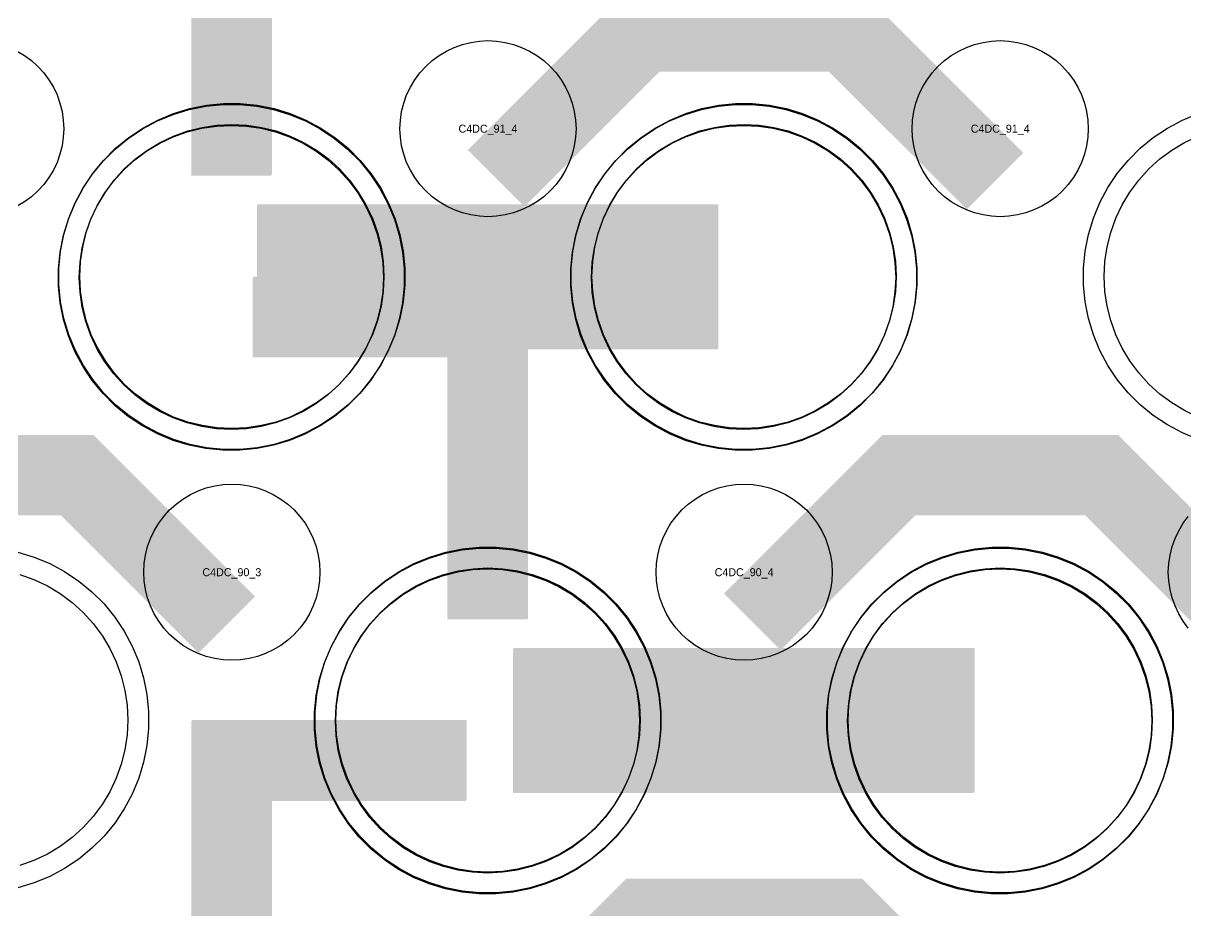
# Model space of a CAD drawing. Extents: x -11880 to 11880, y -14992 to 14992.
# Drawn here: x -10865.2 to -10502.1, y -2428.4 to -2151.1 of the extents above; entities that cross this region are included whole.
import ezdxf
from ezdxf.enums import TextEntityAlignment as Align

# ---------------------------------------------------------------- set-up
doc = ezdxf.new("R2010")
doc.units = 0
doc.header["$MEASUREMENT"] = 0
for name, color, linetype in [('GDS_775_DT_237', 138, 'CONTINUOUS'), ('RDL1_FS', 34, 'CONTINUOUS'), ('RDL_BS', 160, 'CONTINUOUS')]:
    doc.layers.add(name, color=color, linetype=linetype)

msp = doc.modelspace()

# ---------------------------------------------------------------- linework, layer by layer
at = {"layer": 'RDL1_FS', "color": 241, "true_color": 0xf7abae}
for points in [[(-10800.149, -2278.026), (-10804.806, -2277.797), (-10809.417, -2277.113), (-10813.94, -2275.981), (-10818.33, -2274.409), (-10822.544, -2272.417), (-10826.544, -2270.019), (-10830.289, -2267.241), (-10833.743, -2264.111), (-10836.873, -2260.657), (-10839.651, -2256.912), (-10842.049, -2252.912), (-10844.041, -2248.698), (-10845.613, -2244.308), (-10846.745, -2239.785), (-10847.429, -2235.174), (-10847.658, -2230.517), (-10847.429, -2225.86), (-10846.745, -2221.249), (-10845.613, -2216.726), (-10844.041, -2212.336), (-10842.049, -2208.122), (-10839.651, -2204.122), (-10836.873, -2200.377), (-10833.743, -2196.923), (-10830.289, -2193.793), (-10826.544, -2191.015), (-10822.544, -2188.617), (-10818.33, -2186.625), (-10813.94, -2185.053), (-10809.417, -2183.921), (-10804.806, -2183.237), (-10800.149, -2183.008), (-10795.492, -2183.237), (-10790.881, -2183.921), (-10786.358, -2185.053), (-10781.968, -2186.625), (-10777.754, -2188.617), (-10773.754, -2191.015), (-10770.009, -2193.793), (-10766.555, -2196.923), (-10763.425, -2200.377), (-10760.647, -2204.122), (-10758.249, -2208.122), (-10756.257, -2212.336), (-10754.685, -2216.726), (-10753.553, -2221.249), (-10752.869, -2225.86), (-10752.64, -2230.517), (-10752.869, -2235.174), (-10753.553, -2239.785), (-10754.685, -2244.308), (-10756.257, -2248.698), (-10758.249, -2252.912), (-10760.647, -2256.912), (-10763.425, -2260.657), (-10766.555, -2264.111), (-10770.009, -2267.241), (-10773.754, -2270.019), (-10777.754, -2272.417), (-10781.968, -2274.409), (-10786.358, -2275.981), (-10790.881, -2277.113), (-10795.492, -2277.797)], [(-10640.149, -2278.026), (-10644.806, -2277.797), (-10649.417, -2277.113), (-10653.94, -2275.981), (-10658.33, -2274.409), (-10662.544, -2272.417), (-10666.544, -2270.019), (-10670.289, -2267.241), (-10673.743, -2264.111), (-10676.873, -2260.657), (-10679.651, -2256.912), (-10682.049, -2252.912), (-10684.041, -2248.698), (-10685.613, -2244.308), (-10686.745, -2239.785), (-10687.429, -2235.174), (-10687.658, -2230.517), (-10687.429, -2225.86), (-10686.745, -2221.249), (-10685.613, -2216.726), (-10684.041, -2212.336), (-10682.049, -2208.122), (-10679.651, -2204.122), (-10676.873, -2200.377), (-10673.743, -2196.923), (-10670.289, -2193.793), (-10666.544, -2191.015), (-10662.544, -2188.617), (-10658.33, -2186.625), (-10653.94, -2185.053), (-10649.417, -2183.921), (-10644.806, -2183.237), (-10640.149, -2183.008), (-10635.492, -2183.237), (-10630.881, -2183.921), (-10626.358, -2185.053), (-10621.968, -2186.625), (-10617.754, -2188.617), (-10613.754, -2191.015), (-10610.009, -2193.793), (-10606.555, -2196.923), (-10603.425, -2200.377), (-10600.647, -2204.122), (-10598.249, -2208.122), (-10596.257, -2212.336), (-10594.685, -2216.726), (-10593.553, -2221.249), (-10592.869, -2225.86), (-10592.64, -2230.517), (-10592.869, -2235.174), (-10593.553, -2239.785), (-10594.685, -2244.308), (-10596.257, -2248.698), (-10598.249, -2252.912), (-10600.647, -2256.912), (-10603.425, -2260.657), (-10606.555, -2264.111), (-10610.009, -2267.241), (-10613.754, -2270.019), (-10617.754, -2272.417), (-10621.968, -2274.409), (-10626.358, -2275.981), (-10630.881, -2277.113), (-10635.492, -2277.797)], [(-10720.149, -2416.591), (-10724.806, -2416.362), (-10729.417, -2415.678), (-10733.94, -2414.546), (-10738.33, -2412.974), (-10742.544, -2410.982), (-10746.544, -2408.584), (-10750.289, -2405.806), (-10753.743, -2402.676), (-10756.873, -2399.222), (-10759.651, -2395.477), (-10762.049, -2391.477), (-10764.041, -2387.263), (-10765.613, -2382.873), (-10766.745, -2378.35), (-10767.429, -2373.739), (-10767.658, -2369.082), (-10767.429, -2364.425), (-10766.745, -2359.814), (-10765.613, -2355.291), (-10764.041, -2350.901), (-10762.049, -2346.687), (-10759.651, -2342.687), (-10756.873, -2338.942), (-10753.743, -2335.488), (-10750.289, -2332.358), (-10746.544, -2329.58), (-10742.544, -2327.182), (-10738.33, -2325.19), (-10733.94, -2323.618), (-10729.417, -2322.486), (-10724.806, -2321.802), (-10720.149, -2321.573), (-10715.492, -2321.802), (-10710.881, -2322.486), (-10706.358, -2323.618), (-10701.968, -2325.19), (-10697.754, -2327.182), (-10693.754, -2329.58), (-10690.009, -2332.358), (-10686.555, -2335.488), (-10683.425, -2338.942), (-10680.647, -2342.687), (-10678.249, -2346.687), (-10676.257, -2350.901), (-10674.685, -2355.291), (-10673.553, -2359.814), (-10672.869, -2364.425), (-10672.64, -2369.082), (-10672.869, -2373.739), (-10673.553, -2378.35), (-10674.685, -2382.873), (-10676.257, -2387.263), (-10678.249, -2391.477), (-10680.647, -2395.477), (-10683.425, -2399.222), (-10686.555, -2402.676), (-10690.009, -2405.806), (-10693.754, -2408.584), (-10697.754, -2410.982), (-10701.968, -2412.974), (-10706.358, -2414.546), (-10710.881, -2415.678), (-10715.492, -2416.362)], [(-10560.149, -2416.591), (-10564.806, -2416.362), (-10569.417, -2415.678), (-10573.94, -2414.546), (-10578.33, -2412.974), (-10582.544, -2410.982), (-10586.544, -2408.584), (-10590.289, -2405.806), (-10593.743, -2402.676), (-10596.873, -2399.222), (-10599.651, -2395.477), (-10602.049, -2391.477), (-10604.041, -2387.263), (-10605.613, -2382.873), (-10606.745, -2378.35), (-10607.429, -2373.739), (-10607.658, -2369.082), (-10607.429, -2364.425), (-10606.745, -2359.814), (-10605.613, -2355.291), (-10604.041, -2350.901), (-10602.049, -2346.687), (-10599.651, -2342.687), (-10596.873, -2338.942), (-10593.743, -2335.488), (-10590.289, -2332.358), (-10586.544, -2329.58), (-10582.544, -2327.182), (-10578.33, -2325.19), (-10573.94, -2323.618), (-10569.417, -2322.486), (-10564.806, -2321.802), (-10560.149, -2321.573), (-10555.492, -2321.802), (-10550.881, -2322.486), (-10546.358, -2323.618), (-10541.968, -2325.19), (-10537.754, -2327.182), (-10533.754, -2329.58), (-10530.009, -2332.358), (-10526.555, -2335.488), (-10523.425, -2338.942), (-10520.647, -2342.687), (-10518.249, -2346.687), (-10516.257, -2350.901), (-10514.685, -2355.291), (-10513.553, -2359.814), (-10512.869, -2364.425), (-10512.64, -2369.082), (-10512.869, -2373.739), (-10513.553, -2378.35), (-10514.685, -2382.873), (-10516.257, -2387.263), (-10518.249, -2391.477), (-10520.647, -2395.477), (-10523.425, -2399.222), (-10526.555, -2402.676), (-10530.009, -2405.806), (-10533.754, -2408.584), (-10537.754, -2410.982), (-10541.968, -2412.974), (-10546.358, -2414.546), (-10550.881, -2415.678), (-10555.492, -2416.362)]]:
    msp.add_lwpolyline(points, close=True, dxfattribs=at)
at = {"layer": 'RDL1_FS'}
for points in [[(-10800, -2277.744), (-10804.657, -2277.515), (-10809.268, -2276.831), (-10813.791, -2275.699), (-10818.181, -2274.127), (-10822.395, -2272.135), (-10826.395, -2269.737), (-10830.14, -2266.959), (-10833.594, -2263.829), (-10836.724, -2260.375), (-10839.502, -2256.63), (-10841.9, -2252.63), (-10843.892, -2248.416), (-10845.464, -2244.026), (-10846.596, -2239.503), (-10847.28, -2234.892), (-10847.509, -2230.235), (-10847.28, -2225.578), (-10846.596, -2220.967), (-10845.464, -2216.444), (-10843.892, -2212.054), (-10841.9, -2207.84), (-10839.502, -2203.84), (-10836.724, -2200.095), (-10833.594, -2196.641), (-10830.14, -2193.511), (-10826.395, -2190.733), (-10822.395, -2188.335), (-10818.181, -2186.343), (-10813.791, -2184.771), (-10809.268, -2183.639), (-10804.657, -2182.955), (-10800, -2182.726), (-10795.343, -2182.955), (-10790.732, -2183.639), (-10786.209, -2184.771), (-10781.819, -2186.343), (-10777.605, -2188.335), (-10773.605, -2190.733), (-10769.86, -2193.511), (-10766.406, -2196.641), (-10763.276, -2200.095), (-10760.498, -2203.84), (-10758.1, -2207.84), (-10756.108, -2212.054), (-10754.536, -2216.444), (-10753.404, -2220.967), (-10752.72, -2225.578), (-10752.491, -2230.235), (-10752.72, -2234.892), (-10753.404, -2239.503), (-10754.536, -2244.026), (-10756.108, -2248.416), (-10758.1, -2252.63), (-10760.498, -2256.63), (-10763.276, -2260.375), (-10766.406, -2263.829), (-10769.86, -2266.959), (-10773.605, -2269.737), (-10777.605, -2272.135), (-10781.819, -2274.127), (-10786.209, -2275.699), (-10790.732, -2276.831), (-10795.343, -2277.515)], [(-10640, -2277.744), (-10644.657, -2277.515), (-10649.268, -2276.831), (-10653.791, -2275.699), (-10658.181, -2274.127), (-10662.395, -2272.135), (-10666.395, -2269.737), (-10670.14, -2266.959), (-10673.594, -2263.829), (-10676.724, -2260.375), (-10679.502, -2256.63), (-10681.9, -2252.63), (-10683.892, -2248.416), (-10685.464, -2244.026), (-10686.596, -2239.503), (-10687.28, -2234.892), (-10687.509, -2230.235), (-10687.28, -2225.578), (-10686.596, -2220.967), (-10685.464, -2216.444), (-10683.892, -2212.054), (-10681.9, -2207.84), (-10679.502, -2203.84), (-10676.724, -2200.095), (-10673.594, -2196.641), (-10670.14, -2193.511), (-10666.395, -2190.733), (-10662.395, -2188.335), (-10658.181, -2186.343), (-10653.791, -2184.771), (-10649.268, -2183.639), (-10644.657, -2182.955), (-10640, -2182.726), (-10635.343, -2182.955), (-10630.732, -2183.639), (-10626.209, -2184.771), (-10621.819, -2186.343), (-10617.605, -2188.335), (-10613.605, -2190.733), (-10609.86, -2193.511), (-10606.406, -2196.641), (-10603.276, -2200.095), (-10600.498, -2203.84), (-10598.1, -2207.84), (-10596.108, -2212.054), (-10594.536, -2216.444), (-10593.404, -2220.967), (-10592.72, -2225.578), (-10592.491, -2230.235), (-10592.72, -2234.892), (-10593.404, -2239.503), (-10594.536, -2244.026), (-10596.108, -2248.416), (-10598.1, -2252.63), (-10600.498, -2256.63), (-10603.276, -2260.375), (-10606.406, -2263.829), (-10609.86, -2266.959), (-10613.605, -2269.737), (-10617.605, -2272.135), (-10621.819, -2274.127), (-10626.209, -2275.699), (-10630.732, -2276.831), (-10635.343, -2277.515)], [(-10720, -2416.309), (-10724.657, -2416.08), (-10729.268, -2415.396), (-10733.791, -2414.264), (-10738.181, -2412.692), (-10742.395, -2410.7), (-10746.395, -2408.302), (-10750.14, -2405.524), (-10753.594, -2402.394), (-10756.724, -2398.94), (-10759.502, -2395.195), (-10761.9, -2391.195), (-10763.892, -2386.981), (-10765.464, -2382.591), (-10766.596, -2378.068), (-10767.28, -2373.457), (-10767.509, -2368.8), (-10767.28, -2364.143), (-10766.596, -2359.532), (-10765.464, -2355.009), (-10763.892, -2350.619), (-10761.9, -2346.405), (-10759.502, -2342.405), (-10756.724, -2338.66), (-10753.594, -2335.206), (-10750.14, -2332.076), (-10746.395, -2329.298), (-10742.395, -2326.9), (-10738.181, -2324.908), (-10733.791, -2323.336), (-10729.268, -2322.204), (-10724.657, -2321.52), (-10720, -2321.291), (-10715.343, -2321.52), (-10710.732, -2322.204), (-10706.209, -2323.336), (-10701.819, -2324.908), (-10697.605, -2326.9), (-10693.605, -2329.298), (-10689.86, -2332.076), (-10686.406, -2335.206), (-10683.276, -2338.66), (-10680.498, -2342.405), (-10678.1, -2346.405), (-10676.108, -2350.619), (-10674.536, -2355.009), (-10673.404, -2359.532), (-10672.72, -2364.143), (-10672.491, -2368.8), (-10672.72, -2373.457), (-10673.404, -2378.068), (-10674.536, -2382.591), (-10676.108, -2386.981), (-10678.1, -2391.195), (-10680.498, -2395.195), (-10683.276, -2398.94), (-10686.406, -2402.394), (-10689.86, -2405.524), (-10693.605, -2408.302), (-10697.605, -2410.7), (-10701.819, -2412.692), (-10706.209, -2414.264), (-10710.732, -2415.396), (-10715.343, -2416.08)], [(-10560, -2416.309), (-10564.657, -2416.08), (-10569.268, -2415.396), (-10573.791, -2414.264), (-10578.181, -2412.692), (-10582.395, -2410.7), (-10586.395, -2408.302), (-10590.14, -2405.524), (-10593.594, -2402.394), (-10596.724, -2398.94), (-10599.502, -2395.195), (-10601.9, -2391.195), (-10603.892, -2386.981), (-10605.464, -2382.591), (-10606.596, -2378.068), (-10607.28, -2373.457), (-10607.509, -2368.8), (-10607.28, -2364.143), (-10606.596, -2359.532), (-10605.464, -2355.009), (-10603.892, -2350.619), (-10601.9, -2346.405), (-10599.502, -2342.405), (-10596.724, -2338.66), (-10593.594, -2335.206), (-10590.14, -2332.076), (-10586.395, -2329.298), (-10582.395, -2326.9), (-10578.181, -2324.908), (-10573.791, -2323.336), (-10569.268, -2322.204), (-10564.657, -2321.52), (-10560, -2321.291), (-10555.343, -2321.52), (-10550.732, -2322.204), (-10546.209, -2323.336), (-10541.819, -2324.908), (-10537.605, -2326.9), (-10533.605, -2329.298), (-10529.86, -2332.076), (-10526.406, -2335.206), (-10523.276, -2338.66), (-10520.498, -2342.405), (-10518.1, -2346.405), (-10516.108, -2350.619), (-10514.536, -2355.009), (-10513.404, -2359.532), (-10512.72, -2364.143), (-10512.491, -2368.8), (-10512.72, -2373.457), (-10513.404, -2378.068), (-10514.536, -2382.591), (-10516.108, -2386.981), (-10518.1, -2391.195), (-10520.498, -2395.195), (-10523.276, -2398.94), (-10526.406, -2402.394), (-10529.86, -2405.524), (-10533.605, -2408.302), (-10537.605, -2410.7), (-10541.819, -2412.692), (-10546.209, -2414.264), (-10550.732, -2415.396), (-10555.343, -2416.08)]]:
    msp.add_lwpolyline(points, close=True, dxfattribs=at)
for points in [[(-10498.181, -2274.127), (-10502.395, -2272.135), (-10506.395, -2269.737), (-10510.14, -2266.959), (-10513.594, -2263.829), (-10516.724, -2260.375), (-10519.502, -2256.63), (-10521.9, -2252.63), (-10523.892, -2248.416), (-10525.464, -2244.026), (-10526.596, -2239.503), (-10527.28, -2234.892), (-10527.509, -2230.235), (-10527.28, -2225.578), (-10526.596, -2220.967), (-10525.464, -2216.444), (-10523.892, -2212.054), (-10521.9, -2207.84), (-10519.502, -2203.84), (-10516.724, -2200.095), (-10513.594, -2196.641), (-10510.14, -2193.511), (-10506.395, -2190.733), (-10502.395, -2188.335), (-10498.181, -2186.343)], [(-10866.209, -2323.336), (-10861.819, -2324.908), (-10857.605, -2326.9), (-10853.605, -2329.298), (-10849.86, -2332.076), (-10846.406, -2335.206), (-10843.276, -2338.66), (-10840.498, -2342.405), (-10838.1, -2346.405), (-10836.108, -2350.619), (-10834.536, -2355.009), (-10833.404, -2359.532), (-10832.72, -2364.143), (-10832.491, -2368.8), (-10832.72, -2373.457), (-10833.404, -2378.068), (-10834.536, -2382.591), (-10836.108, -2386.981), (-10838.1, -2391.195), (-10840.498, -2395.195), (-10843.276, -2398.94), (-10846.406, -2402.394), (-10849.86, -2405.524), (-10853.605, -2408.302), (-10857.605, -2410.7), (-10861.819, -2412.692), (-10866.209, -2414.264)]]:
    msp.add_lwpolyline(points, dxfattribs=at)
at = {"layer": 'RDL1_FS', "color": 241, "true_color": 0xf7abae}
for points in [[(-10792.147, -2230.517, 45, 45, 0), (-10720.147, -2230.517, 45, 45, 0)], [(-10720.147, -2230.517, 45, 45, 0), (-10648.147, -2230.517, 45, 45, 0)], [(-10712.147, -2369.082, 45, 45, 0), (-10640.147, -2369.082, 45, 45, 0)], [(-10640.147, -2369.082, 45, 45, 0), (-10568.147, -2369.082, 45, 45, 0)]]:
    msp.add_lwpolyline(points, format="xyseb", dxfattribs=at)
at = {"layer": 'RDL1_FS'}
for points in [[(-10791.998, -2230.235, 45, 45, 0), (-10719.998, -2230.235, 45, 45, 0)], [(-10719.998, -2230.235, 45, 45, 0), (-10647.998, -2230.235, 45, 45, 0)], [(-10711.998, -2368.8, 45, 45, 0), (-10639.998, -2368.8, 45, 45, 0)], [(-10639.998, -2368.8, 45, 45, 0), (-10567.998, -2368.8, 45, 45, 0)]]:
    msp.add_lwpolyline(points, format="xyseb", dxfattribs=at)
at = {"layer": 'RDL_BS', "color": 241, "true_color": 0xf7abae}
for points in [[(-10800.149, -2198.729, 25, 25, 0), (-10800.149, -2091.952, 25, 25, 0)], [(-10800.149, -2198.729, 25, 25, 0), (-10800.149, -2091.952, 25, 25, 0)], [(-10720.149, -2337.294, 25, 25, 0), (-10720.149, -2230.517, 25, 25, 0)], [(-10720.149, -2337.294, 25, 25, 0), (-10720.149, -2230.517, 25, 25, 0)], [(-10707.649, -2243.017, 25, 25, 0), (-10793.482, -2243.017, 25, 25, 0)], [(-10707.649, -2243.017, 25, 25, 0), (-10772.316, -2243.017, 25, 25, 0)], [(-10800.149, -2475.859, 25, 25, 0), (-10800.149, -2369.082, 25, 25, 0)], [(-10800.149, -2475.859, 25, 25, 0), (-10800.149, -2369.082, 25, 25, 0)], [(-10812.649, -2381.582, 25, 25, 0), (-10747.982, -2381.582, 25, 25, 0)], [(-10812.649, -2381.582, 25, 25, 0), (-10726.816, -2381.582, 25, 25, 0)]]:
    msp.add_lwpolyline(points, format="xyseb", dxfattribs=at)
at = {"layer": 'RDL_BS'}
for points in [[(-10800, -2198.447, 25, 25, 0), (-10800, -2091.67, 25, 25, 0)], [(-10800, -2198.447, 25, 25, 0), (-10800, -2091.67, 25, 25, 0)], [(-10717.438, -2199.549, 25, 25, 0), (-10671.623, -2153.734, 25, 25, 0), (-10638.07, -2153.734, 25, 25, 0)], [(-10561.599, -2200.448, 25, 25, 0), (-10608.313, -2153.734, 25, 25, 0), (-10638.071, -2153.734, 25, 25, 0)], [(-10720, -2337.012, 25, 25, 0), (-10720, -2230.235, 25, 25, 0)], [(-10720, -2337.012, 25, 25, 0), (-10720, -2230.235, 25, 25, 0)], [(-10707.5, -2242.735, 25, 25, 0), (-10793.333, -2242.735, 25, 25, 0)], [(-10707.5, -2242.735, 25, 25, 0), (-10772.167, -2242.735, 25, 25, 0)], [(-10801.599, -2339.013, 25, 25, 0), (-10848.313, -2292.299, 25, 25, 0), (-10878.071, -2292.299, 25, 25, 0)], [(-10637.438, -2338.114, 25, 25, 0), (-10591.623, -2292.299, 25, 25, 0), (-10558.07, -2292.299, 25, 25, 0)], [(-10481.599, -2339.013, 25, 25, 0), (-10528.313, -2292.299, 25, 25, 0), (-10558.071, -2292.299, 25, 25, 0)], [(-10800, -2475.577, 25, 25, 0), (-10800, -2368.8, 25, 25, 0)], [(-10800, -2475.577, 25, 25, 0), (-10800, -2368.8, 25, 25, 0)], [(-10812.5, -2381.3, 25, 25, 0), (-10747.833, -2381.3, 25, 25, 0)], [(-10812.5, -2381.3, 25, 25, 0), (-10726.667, -2381.3, 25, 25, 0)], [(-10717.438, -2476.674, 25, 25, 0), (-10671.623, -2430.859, 25, 25, 0), (-10638.07, -2430.859, 25, 25, 0)], [(-10561.599, -2477.573, 25, 25, 0), (-10608.313, -2430.859, 25, 25, 0), (-10638.071, -2430.859, 25, 25, 0)]]:
    msp.add_lwpolyline(points, format="xyseb", dxfattribs=at)
for points in [[(-10720, -2211.541), (-10722.693, -2211.409), (-10725.365, -2211.013), (-10727.984, -2210.356), (-10730.519, -2209.449), (-10732.956, -2208.297), (-10735.28, -2206.904), (-10737.443, -2205.301), (-10739.442, -2203.489), (-10741.254, -2201.49), (-10742.857, -2199.327), (-10744.25, -2197.003), (-10745.402, -2194.566), (-10746.309, -2192.031), (-10746.966, -2189.412), (-10747.362, -2186.74), (-10747.494, -2184.047), (-10747.362, -2181.354), (-10746.966, -2178.682), (-10746.309, -2176.063), (-10745.402, -2173.528), (-10744.25, -2171.091), (-10742.857, -2168.767), (-10741.254, -2166.604), (-10739.442, -2164.605), (-10737.443, -2162.793), (-10735.28, -2161.19), (-10732.956, -2159.797), (-10730.519, -2158.645), (-10727.984, -2157.738), (-10725.365, -2157.081), (-10722.693, -2156.685), (-10720, -2156.553), (-10717.307, -2156.685), (-10714.635, -2157.081), (-10712.016, -2157.738), (-10709.481, -2158.645), (-10707.044, -2159.797), (-10704.72, -2161.19), (-10702.557, -2162.793), (-10700.558, -2164.605), (-10698.746, -2166.604), (-10697.143, -2168.767), (-10695.75, -2171.091), (-10694.598, -2173.528), (-10693.691, -2176.063), (-10693.034, -2178.682), (-10692.638, -2181.354), (-10692.506, -2184.047), (-10692.638, -2186.74), (-10693.034, -2189.412), (-10693.691, -2192.031), (-10694.598, -2194.566), (-10695.75, -2197.003), (-10697.143, -2199.327), (-10698.746, -2201.49), (-10700.558, -2203.489), (-10702.557, -2205.301), (-10704.72, -2206.904), (-10707.044, -2208.297), (-10709.481, -2209.449), (-10712.016, -2210.356), (-10714.635, -2211.013), (-10717.307, -2211.409)], [(-10560, -2211.541), (-10562.693, -2211.409), (-10565.365, -2211.013), (-10567.984, -2210.356), (-10570.519, -2209.449), (-10572.956, -2208.297), (-10575.28, -2206.904), (-10577.443, -2205.301), (-10579.442, -2203.489), (-10581.254, -2201.49), (-10582.857, -2199.327), (-10584.25, -2197.003), (-10585.402, -2194.566), (-10586.309, -2192.031), (-10586.966, -2189.412), (-10587.362, -2186.74), (-10587.494, -2184.047), (-10587.362, -2181.354), (-10586.966, -2178.682), (-10586.309, -2176.063), (-10585.402, -2173.528), (-10584.25, -2171.091), (-10582.857, -2168.767), (-10581.254, -2166.604), (-10579.442, -2164.605), (-10577.443, -2162.793), (-10575.28, -2161.19), (-10572.956, -2159.797), (-10570.519, -2158.645), (-10567.984, -2157.738), (-10565.365, -2157.081), (-10562.693, -2156.685), (-10560, -2156.553), (-10557.307, -2156.685), (-10554.635, -2157.081), (-10552.016, -2157.738), (-10549.481, -2158.645), (-10547.044, -2159.797), (-10544.72, -2161.19), (-10542.557, -2162.793), (-10540.558, -2164.605), (-10538.746, -2166.604), (-10537.143, -2168.767), (-10535.75, -2171.091), (-10534.598, -2173.528), (-10533.691, -2176.063), (-10533.034, -2178.682), (-10532.638, -2181.354), (-10532.506, -2184.047), (-10532.638, -2186.74), (-10533.034, -2189.412), (-10533.691, -2192.031), (-10534.598, -2194.566), (-10535.75, -2197.003), (-10537.143, -2199.327), (-10538.746, -2201.49), (-10540.558, -2203.489), (-10542.557, -2205.301), (-10544.72, -2206.904), (-10547.044, -2208.297), (-10549.481, -2209.449), (-10552.016, -2210.356), (-10554.635, -2211.013), (-10557.307, -2211.409)], [(-10802.644, -2284.235), (-10807.938, -2283.718), (-10813.165, -2282.672), (-10818.205, -2281.141), (-10823.115, -2279.11), (-10827.777, -2276.618), (-10832.191, -2273.671), (-10836.292, -2270.309), (-10840.074, -2266.527), (-10843.436, -2262.426), (-10846.383, -2258.012), (-10848.875, -2253.35), (-10850.906, -2248.44), (-10852.437, -2243.4), (-10853.483, -2238.173), (-10854, -2232.879), (-10854, -2227.591), (-10853.483, -2222.297), (-10852.437, -2217.07), (-10850.906, -2212.03), (-10848.875, -2207.12), (-10846.383, -2202.458), (-10843.436, -2198.044), (-10840.074, -2193.943), (-10836.292, -2190.161), (-10832.191, -2186.799), (-10827.777, -2183.852), (-10823.115, -2181.36), (-10818.205, -2179.329), (-10813.165, -2177.798), (-10807.938, -2176.752), (-10802.644, -2176.235), (-10797.356, -2176.235), (-10792.062, -2176.752), (-10786.835, -2177.798), (-10781.795, -2179.329), (-10776.885, -2181.36), (-10772.223, -2183.852), (-10767.809, -2186.799), (-10763.708, -2190.161), (-10759.926, -2193.943), (-10756.564, -2198.044), (-10753.617, -2202.458), (-10751.125, -2207.12), (-10749.094, -2212.03), (-10747.563, -2217.07), (-10746.517, -2222.297), (-10746, -2227.591), (-10746, -2232.879), (-10746.517, -2238.173), (-10747.563, -2243.4), (-10749.094, -2248.44), (-10751.125, -2253.35), (-10753.617, -2258.012), (-10756.564, -2262.426), (-10759.926, -2266.527), (-10763.708, -2270.309), (-10767.809, -2273.671), (-10772.223, -2276.618), (-10776.885, -2279.11), (-10781.795, -2281.141), (-10786.835, -2282.672), (-10792.062, -2283.718), (-10797.356, -2284.235)], [(-10642.644, -2284.235), (-10647.938, -2283.718), (-10653.165, -2282.672), (-10658.205, -2281.141), (-10663.115, -2279.11), (-10667.777, -2276.618), (-10672.191, -2273.671), (-10676.292, -2270.309), (-10680.074, -2266.527), (-10683.436, -2262.426), (-10686.383, -2258.012), (-10688.875, -2253.35), (-10690.906, -2248.44), (-10692.437, -2243.4), (-10693.483, -2238.173), (-10694, -2232.879), (-10694, -2227.591), (-10693.483, -2222.297), (-10692.437, -2217.07), (-10690.906, -2212.03), (-10688.875, -2207.12), (-10686.383, -2202.458), (-10683.436, -2198.044), (-10680.074, -2193.943), (-10676.292, -2190.161), (-10672.191, -2186.799), (-10667.777, -2183.852), (-10663.115, -2181.36), (-10658.205, -2179.329), (-10653.165, -2177.798), (-10647.938, -2176.752), (-10642.644, -2176.235), (-10637.356, -2176.235), (-10632.062, -2176.752), (-10626.835, -2177.798), (-10621.795, -2179.329), (-10616.885, -2181.36), (-10612.223, -2183.852), (-10607.809, -2186.799), (-10603.708, -2190.161), (-10599.926, -2193.943), (-10596.564, -2198.044), (-10593.617, -2202.458), (-10591.125, -2207.12), (-10589.094, -2212.03), (-10587.563, -2217.07), (-10586.517, -2222.297), (-10586, -2227.591), (-10586, -2232.879), (-10586.517, -2238.173), (-10587.563, -2243.4), (-10589.094, -2248.44), (-10591.125, -2253.35), (-10593.617, -2258.012), (-10596.564, -2262.426), (-10599.926, -2266.527), (-10603.708, -2270.309), (-10607.809, -2273.671), (-10612.223, -2276.618), (-10616.885, -2279.11), (-10621.795, -2281.141), (-10626.835, -2282.672), (-10632.062, -2283.718), (-10637.356, -2284.235)], [(-10800, -2350.106), (-10802.693, -2349.974), (-10805.365, -2349.578), (-10807.984, -2348.921), (-10810.519, -2348.014), (-10812.956, -2346.862), (-10815.28, -2345.469), (-10817.443, -2343.866), (-10819.442, -2342.054), (-10821.254, -2340.055), (-10822.857, -2337.892), (-10824.25, -2335.568), (-10825.402, -2333.131), (-10826.309, -2330.596), (-10826.966, -2327.977), (-10827.362, -2325.305), (-10827.494, -2322.612), (-10827.362, -2319.919), (-10826.966, -2317.247), (-10826.309, -2314.628), (-10825.402, -2312.093), (-10824.25, -2309.656), (-10822.857, -2307.332), (-10821.254, -2305.169), (-10819.442, -2303.17), (-10817.443, -2301.358), (-10815.28, -2299.755), (-10812.956, -2298.362), (-10810.519, -2297.21), (-10807.984, -2296.303), (-10805.365, -2295.646), (-10802.693, -2295.25), (-10800, -2295.118), (-10797.307, -2295.25), (-10794.635, -2295.646), (-10792.016, -2296.303), (-10789.481, -2297.21), (-10787.044, -2298.362), (-10784.72, -2299.755), (-10782.557, -2301.358), (-10780.558, -2303.17), (-10778.746, -2305.169), (-10777.143, -2307.332), (-10775.75, -2309.656), (-10774.598, -2312.093), (-10773.691, -2314.628), (-10773.034, -2317.247), (-10772.638, -2319.919), (-10772.506, -2322.612), (-10772.638, -2325.305), (-10773.034, -2327.977), (-10773.691, -2330.596), (-10774.598, -2333.131), (-10775.75, -2335.568), (-10777.143, -2337.892), (-10778.746, -2340.055), (-10780.558, -2342.054), (-10782.557, -2343.866), (-10784.72, -2345.469), (-10787.044, -2346.862), (-10789.481, -2348.014), (-10792.016, -2348.921), (-10794.635, -2349.578), (-10797.307, -2349.974)], [(-10640, -2350.106), (-10642.693, -2349.974), (-10645.365, -2349.578), (-10647.984, -2348.921), (-10650.519, -2348.014), (-10652.956, -2346.862), (-10655.28, -2345.469), (-10657.443, -2343.866), (-10659.442, -2342.054), (-10661.254, -2340.055), (-10662.857, -2337.892), (-10664.25, -2335.568), (-10665.402, -2333.131), (-10666.309, -2330.596), (-10666.966, -2327.977), (-10667.362, -2325.305), (-10667.494, -2322.612), (-10667.362, -2319.919), (-10666.966, -2317.247), (-10666.309, -2314.628), (-10665.402, -2312.093), (-10664.25, -2309.656), (-10662.857, -2307.332), (-10661.254, -2305.169), (-10659.442, -2303.17), (-10657.443, -2301.358), (-10655.28, -2299.755), (-10652.956, -2298.362), (-10650.519, -2297.21), (-10647.984, -2296.303), (-10645.365, -2295.646), (-10642.693, -2295.25), (-10640, -2295.118), (-10637.307, -2295.25), (-10634.635, -2295.646), (-10632.016, -2296.303), (-10629.481, -2297.21), (-10627.044, -2298.362), (-10624.72, -2299.755), (-10622.557, -2301.358), (-10620.558, -2303.17), (-10618.746, -2305.169), (-10617.143, -2307.332), (-10615.75, -2309.656), (-10614.598, -2312.093), (-10613.691, -2314.628), (-10613.034, -2317.247), (-10612.638, -2319.919), (-10612.506, -2322.612), (-10612.638, -2325.305), (-10613.034, -2327.977), (-10613.691, -2330.596), (-10614.598, -2333.131), (-10615.75, -2335.568), (-10617.143, -2337.892), (-10618.746, -2340.055), (-10620.558, -2342.054), (-10622.557, -2343.866), (-10624.72, -2345.469), (-10627.044, -2346.862), (-10629.481, -2348.014), (-10632.016, -2348.921), (-10634.635, -2349.578), (-10637.307, -2349.974)], [(-10722.644, -2422.8), (-10727.938, -2422.283), (-10733.165, -2421.237), (-10738.205, -2419.706), (-10743.115, -2417.675), (-10747.777, -2415.183), (-10752.191, -2412.236), (-10756.292, -2408.874), (-10760.074, -2405.092), (-10763.436, -2400.991), (-10766.383, -2396.577), (-10768.875, -2391.915), (-10770.906, -2387.005), (-10772.437, -2381.965), (-10773.483, -2376.738), (-10774, -2371.444), (-10774, -2366.156), (-10773.483, -2360.862), (-10772.437, -2355.635), (-10770.906, -2350.595), (-10768.875, -2345.685), (-10766.383, -2341.023), (-10763.436, -2336.609), (-10760.074, -2332.508), (-10756.292, -2328.726), (-10752.191, -2325.364), (-10747.777, -2322.417), (-10743.115, -2319.925), (-10738.205, -2317.894), (-10733.165, -2316.363), (-10727.938, -2315.317), (-10722.644, -2314.8), (-10717.356, -2314.8), (-10712.062, -2315.317), (-10706.835, -2316.363), (-10701.795, -2317.894), (-10696.885, -2319.925), (-10692.223, -2322.417), (-10687.809, -2325.364), (-10683.708, -2328.726), (-10679.926, -2332.508), (-10676.564, -2336.609), (-10673.617, -2341.023), (-10671.125, -2345.685), (-10669.094, -2350.595), (-10667.563, -2355.635), (-10666.517, -2360.862), (-10666, -2366.156), (-10666, -2371.444), (-10666.517, -2376.738), (-10667.563, -2381.965), (-10669.094, -2387.005), (-10671.125, -2391.915), (-10673.617, -2396.577), (-10676.564, -2400.991), (-10679.926, -2405.092), (-10683.708, -2408.874), (-10687.809, -2412.236), (-10692.223, -2415.183), (-10696.885, -2417.675), (-10701.795, -2419.706), (-10706.835, -2421.237), (-10712.062, -2422.283), (-10717.356, -2422.8)], [(-10562.644, -2422.8), (-10567.938, -2422.283), (-10573.165, -2421.237), (-10578.205, -2419.706), (-10583.115, -2417.675), (-10587.777, -2415.183), (-10592.191, -2412.236), (-10596.292, -2408.874), (-10600.074, -2405.092), (-10603.436, -2400.991), (-10606.383, -2396.577), (-10608.875, -2391.915), (-10610.906, -2387.005), (-10612.437, -2381.965), (-10613.483, -2376.738), (-10614, -2371.444), (-10614, -2366.156), (-10613.483, -2360.862), (-10612.437, -2355.635), (-10610.906, -2350.595), (-10608.875, -2345.685), (-10606.383, -2341.023), (-10603.436, -2336.609), (-10600.074, -2332.508), (-10596.292, -2328.726), (-10592.191, -2325.364), (-10587.777, -2322.417), (-10583.115, -2319.925), (-10578.205, -2317.894), (-10573.165, -2316.363), (-10567.938, -2315.317), (-10562.644, -2314.8), (-10557.356, -2314.8), (-10552.062, -2315.317), (-10546.835, -2316.363), (-10541.795, -2317.894), (-10536.885, -2319.925), (-10532.223, -2322.417), (-10527.809, -2325.364), (-10523.708, -2328.726), (-10519.926, -2332.508), (-10516.564, -2336.609), (-10513.617, -2341.023), (-10511.125, -2345.685), (-10509.094, -2350.595), (-10507.563, -2355.635), (-10506.517, -2360.862), (-10506, -2366.156), (-10506, -2371.444), (-10506.517, -2376.738), (-10507.563, -2381.965), (-10509.094, -2387.005), (-10511.125, -2391.915), (-10513.617, -2396.577), (-10516.564, -2400.991), (-10519.926, -2405.092), (-10523.708, -2408.874), (-10527.809, -2412.236), (-10532.223, -2415.183), (-10536.885, -2417.675), (-10541.795, -2419.706), (-10546.835, -2421.237), (-10552.062, -2422.283), (-10557.356, -2422.8)]]:
    msp.add_lwpolyline(points, close=True, dxfattribs=at)
for points in [[(-10867.044, -2159.797), (-10864.72, -2161.19), (-10862.557, -2162.793), (-10860.558, -2164.605), (-10858.746, -2166.604), (-10857.143, -2168.767), (-10855.75, -2171.091), (-10854.598, -2173.528), (-10853.691, -2176.063), (-10853.034, -2178.682), (-10852.638, -2181.354), (-10852.506, -2184.047), (-10852.638, -2186.74), (-10853.034, -2189.412), (-10853.691, -2192.031), (-10854.598, -2194.566), (-10855.75, -2197.003), (-10857.143, -2199.327), (-10858.746, -2201.49), (-10860.558, -2203.489), (-10862.557, -2205.301), (-10864.72, -2206.904), (-10867.044, -2208.297)], [(-10498.205, -2281.141), (-10503.115, -2279.11), (-10507.777, -2276.618), (-10512.191, -2273.671), (-10516.292, -2270.309), (-10520.074, -2266.527), (-10523.436, -2262.426), (-10526.383, -2258.012), (-10528.875, -2253.35), (-10530.906, -2248.44), (-10532.437, -2243.4), (-10533.483, -2238.173), (-10534, -2232.879), (-10534, -2227.591), (-10533.483, -2222.297), (-10532.437, -2217.07), (-10530.906, -2212.03), (-10528.875, -2207.12), (-10526.383, -2202.458), (-10523.436, -2198.044), (-10520.074, -2193.943), (-10516.292, -2190.161), (-10512.191, -2186.799), (-10507.777, -2183.852), (-10503.115, -2181.36), (-10498.205, -2179.329)], [(-10501.254, -2340.055), (-10502.857, -2337.892), (-10504.25, -2335.568), (-10505.402, -2333.131), (-10506.309, -2330.596), (-10506.966, -2327.977), (-10507.362, -2325.305), (-10507.494, -2322.612), (-10507.362, -2319.919), (-10506.966, -2317.247), (-10506.309, -2314.628), (-10505.402, -2312.093), (-10504.25, -2309.656), (-10502.857, -2307.332), (-10501.254, -2305.169)], [(-10866.835, -2316.363), (-10861.795, -2317.894), (-10856.885, -2319.925), (-10852.223, -2322.417), (-10847.809, -2325.364), (-10843.708, -2328.726), (-10839.926, -2332.508), (-10836.564, -2336.609), (-10833.617, -2341.023), (-10831.125, -2345.685), (-10829.094, -2350.595), (-10827.563, -2355.635), (-10826.517, -2360.862), (-10826, -2366.156), (-10826, -2371.444), (-10826.517, -2376.738), (-10827.563, -2381.965), (-10829.094, -2387.005), (-10831.125, -2391.915), (-10833.617, -2396.577), (-10836.564, -2400.991), (-10839.926, -2405.092), (-10843.708, -2408.874), (-10847.809, -2412.236), (-10852.223, -2415.183), (-10856.885, -2417.675), (-10861.795, -2419.706), (-10866.835, -2421.237)]]:
    msp.add_lwpolyline(points, dxfattribs=at)
at = {"layer": 'RDL_BS', "color": 241, "true_color": 0xf7abae}
for points in [[(-10802.793, -2284.517), (-10808.087, -2284), (-10813.314, -2282.954), (-10818.354, -2281.423), (-10823.264, -2279.392), (-10827.926, -2276.9), (-10832.34, -2273.953), (-10836.441, -2270.591), (-10840.223, -2266.809), (-10843.585, -2262.708), (-10846.532, -2258.294), (-10849.024, -2253.632), (-10851.055, -2248.722), (-10852.586, -2243.682), (-10853.632, -2238.455), (-10854.149, -2233.161), (-10854.149, -2227.873), (-10853.632, -2222.579), (-10852.586, -2217.352), (-10851.055, -2212.312), (-10849.024, -2207.402), (-10846.532, -2202.74), (-10843.585, -2198.326), (-10840.223, -2194.225), (-10836.441, -2190.443), (-10832.34, -2187.081), (-10827.926, -2184.134), (-10823.264, -2181.642), (-10818.354, -2179.611), (-10813.314, -2178.08), (-10808.087, -2177.034), (-10802.793, -2176.517), (-10797.505, -2176.517), (-10792.211, -2177.034), (-10786.984, -2178.08), (-10781.944, -2179.611), (-10777.034, -2181.642), (-10772.372, -2184.134), (-10767.958, -2187.081), (-10763.857, -2190.443), (-10760.075, -2194.225), (-10756.713, -2198.326), (-10753.766, -2202.74), (-10751.274, -2207.402), (-10749.243, -2212.312), (-10747.712, -2217.352), (-10746.666, -2222.579), (-10746.149, -2227.873), (-10746.149, -2233.161), (-10746.666, -2238.455), (-10747.712, -2243.682), (-10749.243, -2248.722), (-10751.274, -2253.632), (-10753.766, -2258.294), (-10756.713, -2262.708), (-10760.075, -2266.809), (-10763.857, -2270.591), (-10767.958, -2273.953), (-10772.372, -2276.9), (-10777.034, -2279.392), (-10781.944, -2281.423), (-10786.984, -2282.954), (-10792.211, -2284), (-10797.505, -2284.517)], [(-10642.793, -2284.517), (-10648.087, -2284), (-10653.314, -2282.954), (-10658.354, -2281.423), (-10663.264, -2279.392), (-10667.926, -2276.9), (-10672.34, -2273.953), (-10676.441, -2270.591), (-10680.223, -2266.809), (-10683.585, -2262.708), (-10686.532, -2258.294), (-10689.024, -2253.632), (-10691.055, -2248.722), (-10692.586, -2243.682), (-10693.632, -2238.455), (-10694.149, -2233.161), (-10694.149, -2227.873), (-10693.632, -2222.579), (-10692.586, -2217.352), (-10691.055, -2212.312), (-10689.024, -2207.402), (-10686.532, -2202.74), (-10683.585, -2198.326), (-10680.223, -2194.225), (-10676.441, -2190.443), (-10672.34, -2187.081), (-10667.926, -2184.134), (-10663.264, -2181.642), (-10658.354, -2179.611), (-10653.314, -2178.08), (-10648.087, -2177.034), (-10642.793, -2176.517), (-10637.505, -2176.517), (-10632.211, -2177.034), (-10626.984, -2178.08), (-10621.944, -2179.611), (-10617.034, -2181.642), (-10612.372, -2184.134), (-10607.958, -2187.081), (-10603.857, -2190.443), (-10600.075, -2194.225), (-10596.713, -2198.326), (-10593.766, -2202.74), (-10591.274, -2207.402), (-10589.243, -2212.312), (-10587.712, -2217.352), (-10586.666, -2222.579), (-10586.149, -2227.873), (-10586.149, -2233.161), (-10586.666, -2238.455), (-10587.712, -2243.682), (-10589.243, -2248.722), (-10591.274, -2253.632), (-10593.766, -2258.294), (-10596.713, -2262.708), (-10600.075, -2266.809), (-10603.857, -2270.591), (-10607.958, -2273.953), (-10612.372, -2276.9), (-10617.034, -2279.392), (-10621.944, -2281.423), (-10626.984, -2282.954), (-10632.211, -2284), (-10637.505, -2284.517)], [(-10722.793, -2423.082), (-10728.087, -2422.565), (-10733.314, -2421.519), (-10738.354, -2419.988), (-10743.264, -2417.957), (-10747.926, -2415.465), (-10752.34, -2412.518), (-10756.441, -2409.156), (-10760.223, -2405.374), (-10763.585, -2401.273), (-10766.532, -2396.859), (-10769.024, -2392.197), (-10771.055, -2387.287), (-10772.586, -2382.247), (-10773.632, -2377.02), (-10774.149, -2371.726), (-10774.149, -2366.438), (-10773.632, -2361.144), (-10772.586, -2355.917), (-10771.055, -2350.877), (-10769.024, -2345.967), (-10766.532, -2341.305), (-10763.585, -2336.891), (-10760.223, -2332.79), (-10756.441, -2329.008), (-10752.34, -2325.646), (-10747.926, -2322.699), (-10743.264, -2320.207), (-10738.354, -2318.176), (-10733.314, -2316.645), (-10728.087, -2315.599), (-10722.793, -2315.082), (-10717.505, -2315.082), (-10712.211, -2315.599), (-10706.984, -2316.645), (-10701.944, -2318.176), (-10697.034, -2320.207), (-10692.372, -2322.699), (-10687.958, -2325.646), (-10683.857, -2329.008), (-10680.075, -2332.79), (-10676.713, -2336.891), (-10673.766, -2341.305), (-10671.274, -2345.967), (-10669.243, -2350.877), (-10667.712, -2355.917), (-10666.666, -2361.144), (-10666.149, -2366.438), (-10666.149, -2371.726), (-10666.666, -2377.02), (-10667.712, -2382.247), (-10669.243, -2387.287), (-10671.274, -2392.197), (-10673.766, -2396.859), (-10676.713, -2401.273), (-10680.075, -2405.374), (-10683.857, -2409.156), (-10687.958, -2412.518), (-10692.372, -2415.465), (-10697.034, -2417.957), (-10701.944, -2419.988), (-10706.984, -2421.519), (-10712.211, -2422.565), (-10717.505, -2423.082)], [(-10562.793, -2423.082), (-10568.087, -2422.565), (-10573.314, -2421.519), (-10578.354, -2419.988), (-10583.264, -2417.957), (-10587.926, -2415.465), (-10592.34, -2412.518), (-10596.441, -2409.156), (-10600.223, -2405.374), (-10603.585, -2401.273), (-10606.532, -2396.859), (-10609.024, -2392.197), (-10611.055, -2387.287), (-10612.586, -2382.247), (-10613.632, -2377.02), (-10614.149, -2371.726), (-10614.149, -2366.438), (-10613.632, -2361.144), (-10612.586, -2355.917), (-10611.055, -2350.877), (-10609.024, -2345.967), (-10606.532, -2341.305), (-10603.585, -2336.891), (-10600.223, -2332.79), (-10596.441, -2329.008), (-10592.34, -2325.646), (-10587.926, -2322.699), (-10583.264, -2320.207), (-10578.354, -2318.176), (-10573.314, -2316.645), (-10568.087, -2315.599), (-10562.793, -2315.082), (-10557.505, -2315.082), (-10552.211, -2315.599), (-10546.984, -2316.645), (-10541.944, -2318.176), (-10537.034, -2320.207), (-10532.372, -2322.699), (-10527.958, -2325.646), (-10523.857, -2329.008), (-10520.075, -2332.79), (-10516.713, -2336.891), (-10513.766, -2341.305), (-10511.274, -2345.967), (-10509.243, -2350.877), (-10507.712, -2355.917), (-10506.666, -2361.144), (-10506.149, -2366.438), (-10506.149, -2371.726), (-10506.666, -2377.02), (-10507.712, -2382.247), (-10509.243, -2387.287), (-10511.274, -2392.197), (-10513.766, -2396.859), (-10516.713, -2401.273), (-10520.075, -2405.374), (-10523.857, -2409.156), (-10527.958, -2412.518), (-10532.372, -2415.465), (-10537.034, -2417.957), (-10541.944, -2419.988), (-10546.984, -2421.519), (-10552.211, -2422.565), (-10557.505, -2423.082)]]:
    msp.add_lwpolyline(points, close=True, dxfattribs=at)

# ---------------------------------------------------------------- texts
at = {"layer": 'GDS_775_DT_237'}
for s, p in [('C4DC_91_4', (-10720, -2184.047)), ('C4DC_91_4', (-10720, -2184.047)), ('C4DC_91_4', (-10560, -2184.047)), ('C4DC_91_4', (-10560, -2184.047)), ('C4DC_90_3', (-10800, -2322.612)), ('C4DC_90_3', (-10800, -2322.612)), ('C4DC_90_4', (-10640, -2322.612)), ('C4DC_90_4', (-10640, -2322.612))]:
    msp.add_text(s, height=2.5, dxfattribs=at).set_placement(p, align=Align.MIDDLE_CENTER)

doc.saveas('drawing.dxf')
